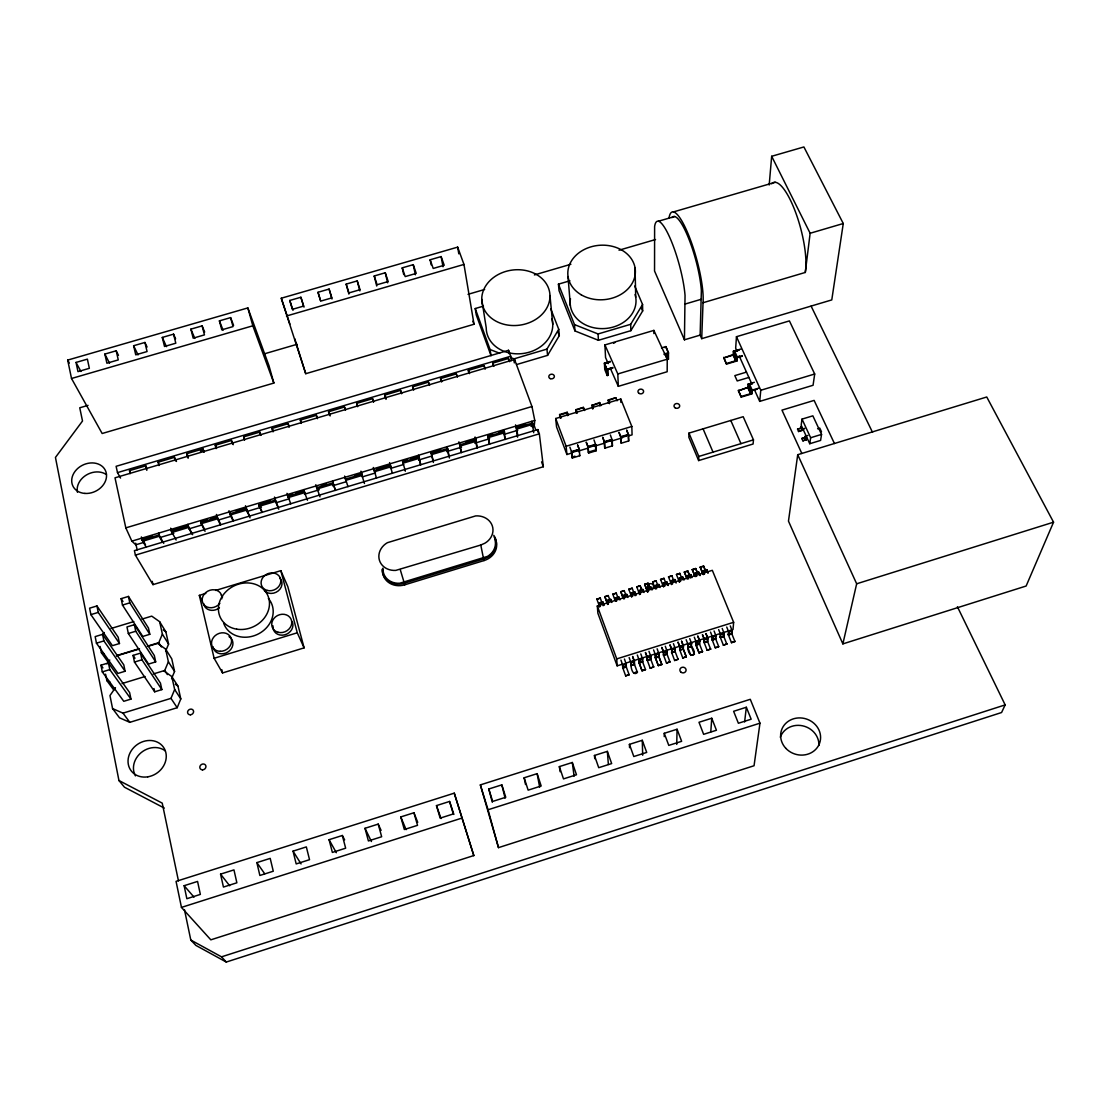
<?xml version="1.0" encoding="UTF-8"?>
<svg xmlns="http://www.w3.org/2000/svg" width="1109" height="1109" viewBox="0 0 1109 1109"><rect width="100%" height="100%" fill="white"/><g stroke="black" fill="none" stroke-linecap="round" stroke-linejoin="round"><path stroke-width="1.5" d="M661.837 664.541L658.746 656.334L655.308 657.457L658.344 665.636L661.837 664.541L658.746 656.389M663.432 586.509L663.39 583.071L666.814 582.003L668.02 585.067M663.598 586.897L663.612 583.708L666.98 582.655M663.626 652.106L663.626 655.364L667.05 654.241L667.133 651.011L663.626 652.106L661.796 647.337L663.626 652.369L667.077 651.288L663.459 651.912L663.445 655.128L666.925 654.033L666.897 650.789M663.972 578.316L660.576 579.591L663.972 578.316L665.76 583.084M667.854 351.816L665.871 346.59L661.491 347.893M664.249 736.653L664.263 733.299L677.072 729.237L681.647 741.311L668.782 745.4L664.263 733.299M608.245 363.6L605.556 357.542L604.918 344.927L653.866 330.399L667.244 359.205L667.174 371.737L618.309 386.348L610.255 368.146M665.871 346.59L668.477 352.717L668.45 359.164L667.41 359.482L667.452 353.646M668.117 585.538L666.814 582.003M666.495 663.085L669.988 661.782L666.495 663.085L663.445 654.864M668.519 576.916L671.915 575.862L668.519 576.916L671.5 584.485M671.375 580.825L674.799 579.536L676.102 583.071M671.555 584.471L671.43 580.797L674.799 579.536M674.646 660.52L678.14 659.217L674.646 660.52L671.569 652.314L673.856 651.607M675.007 651.288L675.062 648.238L671.61 649.361L671.749 652.813L675.173 651.69L675.284 648.446L671.791 649.541L669.947 644.786L671.791 649.805L675.229 648.723L673.44 643.691M675.062 651.274L671.569 652.577M676.448 574.462L679.845 573.408L676.448 574.462L679.443 582.239M684.433 339.811L685.043 295.479A46.661 9.51 74.5 0 0 669.975 237.936A46.661 9.51 74.5 0 0 654.615 226.583L654.546 271.012L684.433 339.811L700.139 335.126L701.373 290.655A46.62 9.967 74.6 0 0 688.537 238.116A46.62 9.967 74.6 0 0 672.026 217.627M679.332 581.573L679.36 578.122L682.784 577.068L683.99 580.104M679.512 582.003L679.581 578.759L682.936 577.72M676.726 744.402L677.072 729.237M679.775 646.755L679.692 650.04L683.172 648.945L683.213 645.688L679.775 646.797M678.098 642.236L679.942 646.991L679.872 650.262L683.296 649.153L683.435 645.895L681.591 641.141M682.784 577.068L679.401 578.371M686.79 578.274L684.378 572.008L687.76 570.955L690.061 576.652M688.966 433.106L688.855 437.293L698.656 460.568L753.08 444.016L753.468 439.843L743.196 416.707L688.966 433.106L698.809 456.451L698.656 460.568M686.277 656.667L682.784 657.97L686.277 656.667L683.172 648.737M687.275 579.12L687.33 575.654L690.755 574.587L691.974 577.637M689.576 575.71L687.76 570.955M690.63 578.025L690.755 574.587M694.719 575.807L692.293 569.555L695.676 568.501L697.409 572.771M769.189 184.981L771.67 156.286L803.9 146.956L843.27 223.519L831.778 299.915L701.706 338.661L703.037 302.729A51.347 10.979 74.6 0 0 688.897 235.815A51.347 10.979 74.6 0 0 669.032 217.946M688.952 646.921L691.24 646.159C699.585 656.5 688.259 659.619 687.816 647.226M694.4 654.324L691.295 646.187M699.945 575.169L698.712 572.119L695.301 573.187L695.218 576.652M697.506 573.256L695.676 568.501M700.042 575.64L698.712 572.119M695.911 644.953L696.05 641.654L699.488 640.586L699.377 643.858L695.911 644.953L699.03 652.868L702.524 651.565L699.03 652.868M702.635 573.353L700.209 567.101L703.591 566.047L705.324 570.317M699.724 640.794L699.516 644.107L696.092 645.175L696.244 641.889L699.724 640.794L697.852 636.053M703.148 574.199L703.272 570.719L706.683 569.652L707.916 572.688M705.421 570.802L703.591 566.047M703.48 571.357L703.314 574.628L700.209 567.101M708.013 573.173L706.683 569.652M704.187 639.117L704.007 642.416L706.322 641.681M705.962 633.724L707.792 638.534L704.367 639.602L702.413 634.639L704.381 639.338L704.201 642.638L707.611 641.529L707.861 638.243L705.976 633.516M734.491 350.846L737.222 356.904L736.972 360.966L726.506 364.099L723.761 357.944L733.229 354.506L735.946 360.564L736.972 360.245L735.614 357.223M707.487 641.321L707.611 638.035L704.187 639.158M707.154 650.318L710.647 649.015L707.154 650.318L704.021 642.153L706.294 641.432M726.506 364.099L723.803 357.32M712.311 636.608L715.984 635.707L712.505 636.788L712.297 640.101L715.707 638.992L715.735 635.485L712.311 636.608L712.103 639.879L715.568 638.784M740.964 349.016L733.451 351.151L733.215 355.227L735.932 361.271L736.182 357.223L737.222 356.904M715.527 638.548L712.117 639.657L715.263 647.781L718.743 646.686L715.527 638.548L715.735 635.485M754.758 390.437L759.707 401.389L813.063 385.28L814.699 374.01L789.414 320.903L736.459 336.706L735.669 348.171L737.083 351.303M715.263 647.781L718.743 646.686M736.224 358.027L733.451 351.151M710.786 731.898L711.756 718.23L698.989 722.278L703.633 734.324L716.442 730.249L711.756 718.23M514.313 362.906L514.562 359.482L115.003 477.813L125.816 527.87L131.86 541.137L135.783 544.81L144.045 542.329M738.4 390.798L749.019 386.999L738.4 390.798L741.214 397.105L751.805 393.903L752.11 389.924L749.31 383.714L748.256 384.033L747.965 388.025L750.751 394.222L751.056 390.243L752.11 389.924M741.214 397.105L738.455 390.188M723.609 636.053L723.858 632.948L720.434 634.071L720.185 637.342L723.65 636.261M723.373 645.23L726.866 643.927L723.373 645.23L720.212 637.079L723.622 636.011L726.852 644.135M728.544 631.478L728.266 634.805L731.732 633.724L731.968 630.411L728.544 631.52M731.871 633.96L732.217 630.619L728.738 631.7L728.461 635.027L731.885 633.918M731.469 642.693L734.962 641.39L731.469 642.693L728.294 634.542L730.554 633.835M622.038 664.319L617.145 665.844L597.89 613.263L597.321 605.971L712.325 570.331L733.645 622.315L733.007 629.552L715.055 635.18M514.562 359.482L531.96 406.518L534.774 420.436L534.302 425.329L531.003 426.327M759.707 401.389L760.774 390.271L736.459 336.706M744.61 721.973L746.343 707.251L733.617 711.299L738.386 723.262L751.153 719.2L746.343 707.251M703.037 302.729L805.273 272.454L810.138 233.264L771.67 156.286M797.565 429.128L801.336 428.116L802.32 430.25L798.535 431.512L797.565 429.128L801.155 428.046M798.535 431.512L802.167 430.223M759.97 723.179L754.051 765.737L498.496 847.636L480.349 784.895L750.28 699.308L759.97 723.179L488.057 809.764L498.496 847.636M801.308 426.965L802.14 430.417L802.472 429.183L800.948 427.076L801.793 430.292L802.167 429.128M802.015 419.119L801.169 425.191L809.75 443.725L820.591 440.425L821.547 434.409L812.855 415.833L802.015 419.119L810.637 437.736L809.75 443.725M797.718 454.704L788.471 521.119L842.868 643.885L1026.13 586.023L1053.55 522.187L986.747 396.994L797.718 454.704L856.661 583.791L842.868 643.885M805.591 436.239L806.423 439.691L802.819 440.786L806.603 439.524L805.439 437.306L801.807 438.596L805.605 437.376L805.411 436.419M807.851 435.477L805.231 436.336L806.077 439.566L806.59 438.388L805.439 436.211M806.243 439.635L806.59 438.388M806.603 439.524L805.772 436.308M115.475 687.649L109.971 695.551L112.577 708.582L119.522 717.814L129.822 722.333L177.19 707.708L180.795 698.933L177.967 686.138L171.812 676.573L163.744 670.793M112.577 708.582L122.988 713.142L170.98 698.351L174.654 689.493L171.812 676.573M171.562 678.653L174.557 671.458L171.77 658.885L165.601 649.056L157.617 643.4L147.747 646.408M153.25 673.981L164.742 670.46L168.388 661.754L165.601 649.056M165.601 651.177L168.582 644.107L165.837 631.77L159.641 621.692L151.739 616.133L141.966 619.099M147.372 646.187L158.753 642.707L162.385 634.154L159.641 621.692M957.414 606.762L1005.156 704.894L1001.579 712.519L226.278 962.044L195.849 945.381L190.803 940.044L184.454 909.616M516.517 364.57L547.583 355.365L546.931 349.113L558.728 329.262L550.813 308.995M547.583 355.365L559.31 335.597L558.728 329.262M569.915 280.799L558.451 284.154L559.033 290.641L574.989 330.953L598.416 340.297L630.855 330.676L642.666 310.95L642.555 304.504L634.722 286.039M630.855 330.676L630.688 324.299L642.555 304.504M107.032 663.903L109.763 660.021M102.499 635.069L104.301 632.532M383.007 569.277A16.857 14.819 -16.9 0 0 399.697 583.237L487.489 556.399A16.746 14.75 -11.6 0 0 494.766 539.21M480.779 545.018L484.883 543.216A16.995 14.902 -11.6 0 0 492.313 525.888A16.995 14.902 -11.6 0 0 475.692 515.907L387.36 542.703A17.106 14.972 -16.8 0 0 379.417 560.239A17.106 14.972 -16.8 0 0 395.774 570.4L480.779 545.018L483.427 558.187M190.803 940.044L221.523 956.845L1005.156 704.894M473.806 855.552L210.835 939.836L181.46 907.398L176.054 881.364L454.26 793.157L473.806 855.552L454.26 793.157M181.46 907.398L461.76 818.137M184.122 885.703L197.568 881.433L200.355 894.409L186.853 898.706L184.122 885.703L194.006 897.126M220.566 874.142L233.957 869.886L236.869 882.792L223.436 887.061L220.566 874.142L229.674 885.772M256.872 862.608L270.208 858.38L273.271 871.217L259.866 875.472L256.872 862.608L264.718 873.781M293.039 851.13L306.334 846.916L309.536 859.683L296.186 863.925L293.039 851.13L301.066 863.925M342.334 835.493L345.661 848.191L332.367 852.419L329.082 839.693L342.334 835.493L344.649 839.86M378.197 824.098L381.662 836.74L368.41 840.955L365 828.298L378.197 824.098L381.094 830.391M413.934 812.758L417.538 825.332L404.328 829.518L400.779 816.931L413.934 812.758L417.733 822.351M449.575 801.447L453.304 813.951L440.148 818.137L436.475 805.605L449.575 801.447L453.9 814.45M488.792 788.998L501.822 784.867L505.759 797.26L492.673 801.433L488.792 788.998L492.299 802.237M524.141 777.783L537.13 773.652L541.178 785.99L528.147 790.149L524.141 777.783L525.527 784.507M559.352 766.61L572.299 762.493L576.486 774.761L563.497 778.892L559.352 766.61L560.128 771.725M594.452 755.465L607.344 751.375L611.669 763.574L598.721 767.691L594.452 755.465L594.771 758.722M629.427 744.361L642.277 740.285L646.713 752.429L633.807 756.532L629.427 744.361L629.565 747.674M617.145 665.844L616.743 658.898L733.645 622.315M856.661 583.791L1053.55 522.187M625.296 663.293L711.784 636.206M625.046 667.161L622.717 667.895L622.551 664.679L626.017 663.598L626.211 666.8M647.115 657.027L650.733 656.403L647.282 657.485L645.41 652.48L647.282 657.221L647.337 660.465L650.775 659.342L650.789 656.126L647.282 657.221M691.351 643.137L687.913 644.246L687.982 647.725L691.406 646.602L691.586 643.345L688.093 644.44M630.91 662.35L634.417 661.255L632.629 656.459M679.942 646.991L683.435 645.895M704.381 639.338L707.861 638.243M624.45 659.023L626.183 664.097L622.717 665.123L620.943 660.118M629.136 657.568L630.924 662.614L634.376 661.491M637.315 655.003L639.103 660.049L642.555 658.926L640.808 653.908M647.282 657.429L650.733 656.362M655.461 654.878L658.912 653.797L657.138 648.793M663.626 652.314L667.077 651.246L665.289 646.242M671.791 649.763L675.229 648.682M678.029 642.277L679.942 647.254L683.38 646.131L681.578 641.362M688.093 644.648L691.531 643.58L689.715 638.59M694.289 637.176L696.23 642.153L699.668 641.03M704.367 639.546L707.792 638.479M720.614 634.459L724.038 633.391L723.789 636.497L720.379 637.564L720.628 634.251L724.094 633.378L722.195 628.429M726.728 627.029L728.724 631.978L732.148 630.855L730.29 625.892M626.183 664.097L622.565 664.721M630.924 662.614L634.376 661.532L632.643 656.68M639.103 660.049L642.555 658.968L642.624 661.934L639.186 663.016L639.103 659.786L642.61 658.898M658.912 653.839L655.461 654.92L653.575 649.929M679.942 647.254L683.38 646.173M691.531 643.622L688.093 644.703L686.152 639.727M696.23 642.153L699.668 641.071L697.838 636.275M728.724 631.978L732.148 630.896M625.005 666.911L622.703 667.673L625.67 675.894L629.163 674.591L625.67 675.894M639.02 662.558L642.458 661.449L645.521 669.67L642.014 670.765L639.034 662.78L638.936 659.55L642.388 658.469L642.527 661.685L639.034 662.78M649.458 659.245L647.171 660.007L650.179 668.2L653.672 666.897L650.179 668.2M664.596 654.546L666.883 653.797L669.988 661.99M695.925 644.731L699.335 643.622L702.524 651.773M630.882 665.331L634.376 664.236L634.209 661.033L630.758 662.156L631.035 665.566L634.473 664.443L634.417 661.255M655.322 657.679L658.801 656.583L658.732 653.353L655.294 654.476L655.322 657.679L658.344 665.636M691.281 646.408L687.802 647.49L690.907 655.419M626.322 667.008L622.87 668.131L622.717 664.915L626.225 663.82L626.322 667.05M658.912 656.791L655.488 657.914L655.461 654.657L658.954 653.561L658.912 656.833M642.014 670.765L645.521 669.67M658.344 665.428L661.837 664.333M690.921 655.211L694.4 654.116M633.849 673.329C642.707 667.008 632.795 682.09 630.869 665.081L634.306 664L637.342 672.234M600.26 598.042L596.85 599.317L600.26 598.042L601.979 602.852M607.677 604.488L604.835 596.628L608.245 595.561L609.964 600.371M616.23 593.093L612.82 594.369L616.23 593.093L618.392 598.86M623.092 598.001L620.79 591.679L624.201 590.626L626.377 596.379M632.172 588.158L628.761 589.433L632.172 588.158L633.918 592.955M640.129 585.691L636.732 586.98L640.129 585.691L641.792 590.002M647.614 592.109L644.676 584.291L648.086 583.237L650.304 588.962M656.043 580.769L652.633 582.045L656.043 580.769L658.275 586.495M604.849 596.85L608.245 595.561M620.804 591.901L624.201 590.626M644.689 584.512L648.086 583.237M684.364 572.23L687.76 571.177M692.279 569.776L695.676 568.723M700.195 567.337L703.577 566.283M599.553 606.304L599.248 602.936L602.7 601.868L603.837 604.959M607.552 603.823L607.288 600.44L610.726 599.373L611.877 602.464M615.55 601.3L615.329 597.959L618.767 596.892L619.917 599.969M623.549 598.86L623.355 595.464L626.793 594.41L627.944 597.474M631.7 596.822L631.368 592.982L634.805 591.915L636.081 595.464M639.519 593.911L639.38 590.501L642.818 589.433L643.996 592.511M647.504 591.444L647.393 588.02L650.817 586.966L652.009 590.016M655.461 588.976L655.391 585.538L658.815 584.485L660.021 587.534M599.317 603.185L602.714 602.09L603.948 605.431M607.358 600.69L610.726 599.373M618.767 596.892L615.384 598.208L616.479 601.258M623.41 595.713L626.793 594.41M631.437 593.232L634.805 591.915M639.449 590.75L642.818 589.433M647.448 588.269L650.817 586.966M655.447 585.788L658.815 584.485M663.445 583.32L666.814 582.239M687.372 575.904L690.741 574.822L687.552 576.333M698.712 572.355L695.343 573.436L696.521 576.444M703.3 570.969L706.669 569.887M602.866 602.52L599.484 603.615L599.706 606.734M610.907 600.024L607.524 601.12L607.718 604.253L604.835 596.628M615.55 598.638L618.933 597.543M623.577 596.157L626.959 595.062M631.589 593.662L634.972 592.566L635.069 595.727M639.602 591.18L642.984 590.085M650.997 587.618L647.614 588.699L647.67 591.873M655.613 586.231L658.982 585.136M671.597 581.268L674.965 580.187M695.523 573.866L698.878 572.771M703.48 571.398L706.835 570.317M130.973 699.1L123.778 701.304L102.305 671.888L100.974 665.192L108.446 662.905L129.642 692.598L130.973 699.1L109.791 669.6L108.446 662.905M154.678 691.808L161.845 689.604L160.458 683.13L140.524 653.118L133.08 655.391L134.466 662.059L154.678 691.808L153.985 688.564M205.844 593.398L199.329 595.367L214.134 658.275L222.549 672.941L304.102 647.864L287.813 586.592L280.827 570.664L215.617 590.432M102.305 671.888L109.791 669.6M134.466 662.059L141.938 659.786L161.845 689.604M382.092 569.347A17.786 15.637 -16.9 0 0 404.286 583.237L483.746 558.936A17.675 15.554 -11.6 0 0 493.768 535.3M382.882 568.182A17.758 15.623 -16.9 0 0 404.757 584.817L484.078 560.558A17.633 15.54 -11.6 0 0 494.087 536.95M125.095 671.236L117.97 673.426L96.455 643.178L95.166 636.608L102.569 634.348L123.792 664.859L125.095 671.236L103.886 640.919L102.569 634.348M155.704 661.879L148.592 664.055L128.339 633.489L126.967 626.945L134.355 624.7L154.331 655.53L155.704 661.879L135.742 631.243L134.355 624.7M122.087 683.532L145.057 676.504M214.134 658.275L297.267 632.782L304.102 647.864M110.997 628.498L133.815 621.567M698.809 456.451L753.468 439.843M96.455 643.178L103.886 640.919M128.339 633.489L135.742 631.243M801.946 429.211L804.566 428.393M802.14 429.322L804.538 428.587M817.61 428.781L819.773 428.116L821.506 431.817M119.481 643.525L112.411 645.674L90.883 614.636L89.607 608.176L96.954 605.958L118.192 637.259L119.481 643.525L98.244 612.404L96.954 605.958M149.826 634.293L142.77 636.441L122.475 605.07L121.131 598.652L128.45 596.434L148.467 628.054L149.826 634.293L129.808 602.852L128.45 596.434M806.77 438.457L805.231 436.336M810.637 437.736L821.547 434.409M116.473 655.613L139.235 648.668M116.514 655.932L139.526 648.917M760.774 390.271L814.699 374.01M751.805 393.21L750.765 393.515L747.979 387.318M741.269 396.495L751.86 393.307M577.47 449.797L571.426 451.626L572.272 458.003L579.785 455.73L579.328 450.268L571.773 452.527L569.887 447.135M586.273 442.533L588.2 447.579L595.755 445.305L595.394 444.39L587.853 446.664L588.616 453.068L596.115 450.795L595.824 444.681L588.158 446.982L588.616 453.068M610.283 439.899L604.266 441.715L604.571 447.218L604.932 448.133L612.418 445.873L612.237 439.732L604.585 442.034L604.932 448.133M628.151 434.506L620.638 436.78L621.22 443.212L628.692 440.952L628.609 434.783L626.696 430.001M577.553 444.82L579.397 449.63L571.717 451.945L572.272 458.003M621.22 443.212L620.971 437.085L628.609 434.783M610.352 434.936L612.265 440.315L604.613 442.616L602.658 437.598M628.526 435.421L620.998 437.681L619.002 432.662M628.817 435.837L632.075 434.853L631.825 426.466L620.777 399.004L555.692 418.509L556.552 426.923L566.921 454.51L571.814 453.04M578.33 451.072L588.103 448.119M594.618 446.151L604.377 443.212M610.893 441.243L622.301 437.805M571.925 457.088L574.919 456.173M588.255 452.153L595.755 449.88L595.394 444.39M152.973 584.637L543.341 466.737L539.348 433.813L537.796 429.585L134.411 550.632L135.395 555.124L152.973 584.637L152.252 581.352M90.883 614.636L98.244 612.404M122.475 605.07L129.808 602.852M726.547 363.489L737.014 360.342M143.948 538.697L152.141 536.243M173.198 529.936L186.27 526.013M202.351 521.188L207.244 519.733M210.502 518.749L215.396 517.293M236.314 511.027L244.437 508.587M260.435 503.791L270.152 500.88M288.271 497.567L287.73 495.612L292.582 494.157M295.812 493.2L303.894 490.774L307.456 500.228M321.402 485.534L326.24 484.078M354.963 475.47L359.773 474.028M377.199 468.816L388.413 465.447M405.326 471.214L402.581 461.205L407.377 459.764M410.566 458.807L418.55 456.423L420.782 464.837M433.369 462.439L431.082 452.666L440.647 449.797M465.863 442.241L473.806 439.871M489.277 443.919L487.849 435.657L492.604 434.229M498.939 432.33L503.694 430.916L505.399 439.441M517.695 426.715L525.597 424.345M560.059 417.871L559.601 414.53L567.184 412.257L568.39 415.404M576.236 413.019L575.848 409.665L583.417 407.391L584.637 410.524M592.109 405.409L599.622 402.539L600.856 405.658M609.52 403.676L608.259 399.947L615.8 397.687L617.048 400.806M141.398 536.922L142.091 540.055L158.767 535.051L159.405 536.188L158.698 533.069M170.689 528.161L171.396 531.266L188.031 526.29L191.538 533.623M217.212 517.543L200.632 522.505L205.054 531.322M228.995 510.694L229.771 513.786L246.309 508.823M275.323 500.131L258.827 505.066L262.015 512.469M333.088 482.817L316.689 487.738L315.829 484.688M345.495 479.102L361.853 474.208L362.213 475.401L360.938 471.186M374.218 470.493L390.52 465.614L390.867 466.806L389.578 462.605M402.872 461.912L419.119 457.047L419.424 458.253L418.453 455.258M461.496 452.624L459.902 444.82L476.066 439.982L475.04 437.001M517.751 435.74L516.628 427.824L532.694 423.014L532.847 424.262L531.765 421.309M559.782 415.071L567.24 412.853L567.586 413.74M576.015 410.219L583.417 407.391M598.167 403.579L592.22 405.353L592.4 408.167M162.524 542.329L159.155 536.285L142.742 541.206L142.299 539.182L145.487 544.713M172.02 532.431L188.378 527.496L187.906 525.527L192.647 534.677M220.483 524.931L217.516 518.79L201.214 523.684L200.729 521.687L204.569 529.34M250.038 517.82L246.572 510.085L230.312 514.964L229.813 512.968M259.34 506.258L275.545 501.379L274.491 497.068M288.271 497.581L304.434 492.715L303.894 490.774M335.431 490.441L333.255 484.106L317.132 488.944L316.564 486.976L319.988 496.832M419.174 458.322L403.191 463.146L402.581 461.205M476.925 447.62L475.401 439.386L476.052 441.285L460.152 446.04L459.514 444.154L461.178 452.347M504.373 432.815L488.514 437.542L487.849 435.657M532.556 427.464L531.918 422.46L532.597 424.331L516.794 429.072L516.115 427.187L517.556 437.168M160.583 537.366L173.808 533.401M188.696 528.938L201.921 524.973M218.459 520.024L231.684 516.059M246.572 511.596L261.461 507.132M276.335 502.668L289.574 498.703M304.448 494.24L319.337 489.776M332.561 485.811L345.786 481.847M362.324 476.884L375.563 472.919M390.437 468.455L403.662 464.491M418.55 460.041L431.775 456.062M446.664 451.613L461.552 447.149M474.777 443.184L489.665 438.72M504.54 434.257L517.764 430.292M135.395 555.124L539.348 433.813M746.482 372.111L734.823 375.618L737.208 380.955L748.894 377.434M748.298 384.13L754.356 382.314M752.47 383.464L748.242 384.74L751.043 390.95L757.142 389.217M747.965 388.025L749.005 387.706M566.921 454.51L566.131 446.262L631.825 426.466M758.722 388.15L751.14 390.437L748.256 384.033M664.873 347.616L665.899 347.297M607.954 369.477L608.245 375.244L607.205 375.549L606.928 369.269L612.82 367.509M612.847 368.133L606.928 369.782L604.46 363.71M664.097 354.021L668.477 352.717M664.305 354.575L668.477 353.327M618.309 386.348L617.81 373.955L667.244 359.205M125.816 527.87L531.96 406.518M734.477 351.567L733.451 351.872L736.182 357.944L742.212 356.239M736.043 351.096L739.19 350.153M723.761 357.944L734.213 354.811L736.972 360.966M736.265 357.417L742.268 355.615M131.86 541.137L534.774 420.436M117.485 472.614L510.736 356.239L508.546 350.305L116.112 466.307L117.485 472.614L120.562 478.076M130.141 473.682L129.476 470.66L145.792 465.835L146.859 468.927M158.934 465.544L158.143 462.176L174.418 457.352L176.47 461.469M187.56 457.074L186.742 453.706L202.975 448.909L204.001 452.001M216.103 448.618L215.257 445.263L231.434 440.481L233.237 444.654M244.576 440.176L243.689 436.849L259.825 432.08L260.823 435.158M272.953 431.775L272.052 428.462L288.132 423.693L289.116 426.785M301.26 423.388L300.317 420.089L316.37 415.334L317.326 418.426M329.484 415.029L328.514 411.744L344.511 407.003L344.899 408.251M357.001 404.674L356.627 403.413L372.582 398.699L373.608 401.957M385.003 396.384L384.671 395.123L400.571 390.41L401.638 393.653M412.922 388.108L412.617 386.847L428.49 382.148L429.571 385.377M440.772 379.874L440.509 378.585L456.326 373.899L457.449 377.129M468.539 371.64L468.303 370.364L484.078 365.693L485.229 368.895M492.909 364.431L492.701 363.142L508.449 358.47L509.627 361.673M200.341 451.03L203.529 450.088M510.847 357.611L514.035 358.845L546.931 349.113M558.451 284.154L574.49 324.604L598.07 333.961L630.688 324.299M607.205 375.549L604.765 369.491L604.447 363.087L610.324 361.34M605.514 363.392L610.241 361.991M810.138 233.264L843.27 223.519M685.21 304.018L701.429 299.222M475.234 308.538L490.081 349.543L491.051 355.767L476.274 314.914L475.234 308.538L483.482 306.126M273.854 383.062L102.153 433.508L71.517 378.488L67.691 360.092L247.848 307.914L269.002 365.734L273.854 383.062L252.824 325.796L247.848 307.914M305.724 373.705L474.014 324.258L463.964 264.427L457.67 247.127L281.27 298.224L305.724 373.705L294.744 338.675M71.517 378.488L252.824 325.796M286.455 316.01L463.964 264.427M673.399 211.93L775.26 182.278M658.372 221.245L674.535 216.532M88.041 405.367L79.751 407.779L82.51 421.004L55.45 457.435L118.94 780.514L124.485 787.224L164.312 808.073M263.928 353.965L297.115 344.275M468.026 294.329L484.619 289.477M534.386 274.935L570.899 264.261M619.016 250.204L655.516 239.544M76.022 362.435L87.389 359.136L89.358 368.313L77.963 371.612L76.022 362.435L80.943 371.487M116.195 350.791L118.261 359.912L106.894 363.211L104.856 354.076L116.195 350.791L118.483 355.351M144.919 342.459L147.067 351.553L135.742 354.838L133.621 345.731L144.919 342.459L147.081 347.048M173.559 334.156L175.804 343.208L164.506 346.479L162.288 337.427L173.559 334.156L175.596 338.772M202.115 325.88L204.458 334.876L193.188 338.162L190.887 329.137L202.115 325.88L204.68 332.076M230.603 317.618L233.029 326.587L221.786 329.844L219.402 320.861L230.603 317.618L233.597 325.408M300.899 297.24L303.547 306.112L292.388 309.342L289.768 300.456L300.899 297.24L304.018 307.124M318.006 292.277L329.096 289.061L331.841 297.891L320.709 301.121L318.006 292.277L320.487 300.553M346.16 284.112L357.223 280.91L360.051 289.699L348.961 292.915L346.16 284.112L348.891 294.093M374.232 275.975L385.267 272.772L388.192 281.534L377.115 284.736L374.232 275.975L376.713 286.011M402.234 267.851L413.241 264.663L416.235 273.382L405.201 276.585L402.234 267.851L403.718 274.588M430.153 259.769L441.119 256.581L444.21 265.259L433.217 268.447L430.153 259.769L431.151 264.843M490.081 349.543L499.66 353.258M100.129 646.45L101.39 652.73L104.301 653.977M105.577 674.189L106.852 680.593L109.791 681.855M118.94 780.514L162.233 803.124L178.452 880.879M163.231 629.926L165.837 631.77M175.305 684.239L177.967 686.138M221.523 956.845L226.278 962.044M122.988 713.142L129.822 722.333M106.852 680.593L113.811 690.089M100.974 665.192L102.929 667.881M101.39 652.73L108.349 662.489M133.08 655.391L135.007 658.247M170.98 698.351L177.19 707.708M174.654 689.493L180.795 698.933M164.742 670.46L167.404 674.591M121.131 598.652L122.974 601.522M168.388 661.754L174.557 671.458M158.753 642.707L161.429 646.949M162.385 634.154L168.582 644.107M142.091 540.055L145.931 546.723M329.082 839.693L336.318 852.71M163.744 543.355L158.698 534.275L159.142 536.257M67.691 360.092L69.354 363.1M129.476 470.66L130.127 471.852M199.329 595.367L201.644 599.609M171.396 531.266L176.123 540.014M158.143 462.176L158.767 463.368M104.856 354.076L109.528 363.184M811.123 306.153L872.52 432.316M365 828.298L371.432 841.537M186.742 453.706L188.142 458.267M217.031 516.794L220.733 524.488M133.621 345.731L138.043 354.894M834.439 443.517L814.117 400.404L781.97 410.136L801.835 453.484M229.771 513.786L233.195 521.119M230.533 514.507L233.417 520.689M801.155 426.951L802.306 429.114M800.948 427.076L802.112 429.294M801.835 438.402L802.819 440.786M162.288 337.427L166.475 346.646M739.204 355.989L751.93 384.171M749.684 389.19L751.805 393.903M215.257 445.263L215.798 446.483M246.059 508.102L249.525 515.851M604.918 344.927L617.81 373.955M700.139 335.126L701.706 338.661M730.789 420.463L740.964 443.642M262.168 512.053L258.813 504.276L259.326 506.231M703.078 428.85L713.032 452.139M667.174 356.155L668.45 359.164M664.859 353.466L667.41 359.482M641.362 307.886L642.666 310.95M190.887 329.137L194.824 338.411M400.779 816.931L406.116 829.657M243.689 436.849L244.202 438.069M275.018 499.424L278.234 507.243M275.545 501.407L278.761 509.197M731.69 633.475L734.948 641.598M703.272 570.719L704.506 573.755M703.258 570.941L704.492 573.977M723.858 632.989L720.614 634.514L718.632 629.565M695.301 573.187L696.535 576.223M692.293 569.555L694.719 575.585M714.085 630.966L715.97 635.914L712.491 637.01L710.522 632.102M604.447 363.087L606.928 369.269M605.819 369.186L608.245 375.244M687.33 575.654L688.55 578.926M684.378 572.008L686.79 578.039M626.724 430.597L628.637 435.38M628.692 440.952L628.248 437.279M707.445 641.085L710.633 649.236M679.845 573.408L681.647 578.163M679.36 578.122L680.566 581.393M608.259 399.947L609.493 403.08M619.072 432.302L620.971 437.085M287.73 495.612L290.752 503.846M671.915 575.862L673.704 580.617M671.375 580.589L672.581 583.875M695.925 644.689L699.044 652.66M599.664 403.135L600.011 404.023M219.402 320.861L223.089 330.205M612.14 440.342L611.794 439.441L612.418 445.873M663.39 583.071L664.582 586.12M663.39 583.292L664.582 586.342M660.576 579.369L662.946 585.649M592.067 404.799L593.287 407.932M602.7 437.237L604.585 442.034M683.116 648.696L686.263 656.875M558.09 332.492L559.31 335.597M655.391 585.538L656.583 588.824M679.872 650.221L682.784 657.97M652.633 581.823L654.989 588.117M583.459 407.987L583.805 408.874M593.967 439.871L595.866 445.263M675.007 651.246L678.126 659.425M648.086 583.459L649.86 588.02M595.755 449.88L596.115 450.795M647.393 588.02L648.571 591.083M644.676 584.291L647.614 591.887M575.848 409.665L577.11 413.394M586.314 442.172L588.158 446.982M272.052 428.462L272.523 429.682M640.143 585.912L641.889 590.487M639.38 590.501L640.558 593.8M636.718 586.744L639.643 594.576M577.609 445.402L579.397 449.63M579.425 454.815L579.785 455.73M631.368 592.982L632.532 596.06M631.381 593.204L632.546 596.282M628.761 589.212L631.645 596.836M559.601 414.53L560.794 417.677M559.671 415.126L560.849 418.273M648.973 651.343L650.789 656.334M650.609 658.885L653.686 667.105M623.355 595.464L624.519 598.763M555.692 418.509L566.131 446.262M620.79 591.679L623.092 597.779M615.329 597.959L616.479 601.036M639.02 662.517L642.014 670.557M612.806 594.147L615.107 600.482M607.288 600.44L608.439 603.753M626.141 666.551L629.163 674.799M534.067 425.232L535.855 430.098M599.248 602.936L600.399 606.249M596.836 599.096L599.65 606.748M597.321 605.971L616.743 658.898M541.566 461.871L543.341 466.737M515.56 424.872L516.628 427.824M492.701 363.142L493.865 366.344M472.905 321.208L474.014 324.258M484.938 368.784L484.078 365.693M503.555 429.765L504.609 432.718L504.415 431.484L488.307 436.308L489.665 444.168M300.317 420.089L300.761 421.323M436.475 805.605L441.063 818.539M468.774 371.57L469.412 373.373M468.303 370.364L469.44 373.581M475.276 438.235L476.302 441.202L476.066 439.982M335.403 490.081L332.686 482.152L333.241 484.078M441.008 379.791L441.632 381.607M440.509 378.585L441.604 381.815M458.89 441.839L459.902 444.82M446.899 446.733L447.897 449.713M281.27 298.224L289.893 324.105M412.617 386.847L413.685 390.091M431.082 452.666L431.706 454.565L447.662 449.81L447.01 447.897L448.785 456.062M345.315 478.367L347.99 486.671M289.768 300.456L292.998 310.326M401.486 393.501L400.571 390.41M330.149 415.944L329.151 412.895L329.706 414.752M328.514 411.744L328.916 412.992M385.821 398.131L385.239 396.315L386.057 399.379M384.671 395.123L385.696 398.381M373.511 401.791L372.582 398.699M480.349 784.895L488.057 809.764M364.459 483.482L361.382 473.543L361.964 475.47L345.897 480.322L344.608 476.066M356.627 403.413L357.639 406.698M373.303 467.471L374.579 471.685L390.604 466.889L390.008 464.976L392.406 473.349M344.511 407.003L345.509 410.288M400.238 569.582L404.106 582.433M404.286 583.237L404.757 584.817M373.996 469.772L376.492 478.131M316.37 415.334L317.326 418.634M332.617 480.973L333.49 484.009M329.096 289.061L331.979 299.014M288.132 423.693L289.061 427.007M303.838 489.596L304.684 492.646L304.24 491.467L287.799 496.388L286.968 493.339M272.772 429.613L273.285 431.47M259.825 432.08L260.726 435.393M274.977 498.232L275.794 501.296M280.827 570.664L297.267 632.782M357.223 280.91L359.857 290.905M231.961 441.701L232.446 443.572M231.434 440.481L232.308 443.822M246.032 506.91L246.822 509.988M245.519 505.746L246.572 510.057M216.047 446.4L216.532 448.286M202.975 448.909L203.806 452.264M418.55 456.423L420.561 464.532M217.004 515.602L217.766 518.693M216.449 514.451L217.516 518.762M501.822 784.867L505.08 798.175M187.573 454.842L188.031 456.728M175.014 458.558L175.472 460.443M174.418 457.352L175.222 460.72M385.267 272.772L387.651 282.837M187.892 524.321L188.627 527.427M221.758 669.586L222.549 672.941M433.231 461.094L431.429 453.359L447.634 448.493L449.422 457.975M171.562 530.421L172.02 532.403M145.792 465.835L146.818 470.341M428.49 382.148L428.767 383.423M135.7 543.188L137.169 549.925M140.524 653.118L141.938 659.786M413.241 264.663L415.376 274.782M483.746 558.936L484.078 560.558M456.326 373.899L456.575 375.189M476.052 441.299L477.272 447.884M441.119 256.581L443.018 266.756M537.13 773.652L539.653 787.168M457.67 247.127L458.807 253.836M481.722 299.18L486.227 327.82A33.367 27.378 -7.5 0 0 523.379 353.452A33.367 27.378 -7.5 0 0 551.88 318.685M503.957 432.565L504.983 439.206M508.449 358.47L508.629 359.773M508.546 350.305L509.017 353.605M510.736 356.239L511.36 360.73M514.035 358.845L514.465 361.95M572.299 762.493L574.102 776.217M532.611 424.359L533.665 432.69M537.796 429.585L538.142 432.455M549.967 295.548A34.227 27.808 -7.5 0 1 499.397 322.788A34.227 27.808 -7.5 0 1 498.177 274.561A34.227 27.808 -7.5 0 1 549.967 295.548L552.767 324.341M567.184 412.257L567.489 415.639M578.981 449.339L579.203 452.084M568.03 276.571L570.359 305.682M574.49 324.604L574.989 330.953M607.344 751.375L608.37 764.475M602.7 601.868L603.088 605.694M592.566 406.254L592.747 409.069M599.622 402.539L599.817 405.949M598.07 333.961L598.416 340.297M608.536 403.343L608.397 400.515L615.8 397.687M620.777 399.004L620.915 402.415M642.277 740.285L642.679 755.243M639.602 591.139L639.685 594.355M635.069 267.893L635.72 297.24M647.115 656.985L647.171 660.229L650.664 659.134L650.567 655.904M653.866 330.399L653.88 333.587M635.069 294.509A32.979 26.879 -4.1 0 1 604.724 328.541A32.979 26.879 -4.1 0 1 570.47 298.668M268.364 598.458A25.923 22.43 -25.9 0 1 259.09 633.558A25.923 22.43 -25.9 0 1 223.644 623.119M292.111 621.511A10.203 8.927 -25 0 1 284.403 634.903A10.203 8.927 -25 0 1 273.036 625.878M279.884 578.26A10.05 8.678 -23.7 0 1 278.262 590.889A10.05 8.678 -23.7 0 1 264.413 590.737M229.036 636.635A10.3 8.927 -28.1 0 1 227.927 651.995A10.3 8.927 -28.1 0 1 213.025 646.824M219.43 607.801A10.133 8.678 -26.6 0 1 209.629 610.033A10.133 8.678 -26.6 0 1 203.654 603.573M221.287 595.076A10.133 8.678 -26.6 0 1 222.562 596.947M219.873 603.324A10.175 8.706 -26.5 0 1 203.682 604.474A10.175 8.706 -26.5 0 1 209.92 590.251A10.175 8.706 -26.5 0 1 221.842 598.818M771.698 183.761A51.083 14.057 75 0 1 795.222 211.306A51.083 14.057 75 0 1 805.273 272.454M780.306 737.249A19.934 18.285 18 0 1 802.597 725.813A19.934 18.285 18 0 1 818.913 745.47M135.437 775.884A19.796 17.203 -36.3 0 1 141.051 752.706A19.796 17.203 -36.3 0 1 165.283 750.876M77.464 492.285A17.855 14.472 -25.9 0 1 86.252 475.082A17.855 14.472 -25.9 0 1 106.422 474.597M648.599 588.352A3.008 2.689 0.3 0 1 648.876 584.083A3.008 2.689 0.3 0 1 653.409 585.441A3.008 2.689 0.3 0 1 650.775 589.004M613.651 343.333A2.772 2.287 -3.4 0 1 614.843 342.653M581.199 294.786A33.825 27.281 -4.2 0 0 635.124 275.032A33.825 27.281 -4.2 0 0 588.463 247.667A33.825 27.281 -4.2 0 0 581.199 294.786M236.702 629.163A26.172 22.582 -25.7 0 0 268.78 598.208A26.172 22.582 -25.7 0 0 226.375 591.263A26.172 22.582 -25.7 0 0 236.702 629.163M267.297 590.445A10.092 8.706 -23.7 0 0 280.716 579.591A10.092 8.706 -23.7 0 0 264.815 575.46A10.092 8.706 -23.7 0 0 267.297 590.445M278.082 632.282A10.231 8.941 -24.9 0 0 291.653 621.137A10.231 8.941 -24.9 0 0 275.503 616.867A10.231 8.941 -24.9 0 0 278.082 632.282M220.234 651.316A10.328 8.941 -28.1 0 0 230.824 637.509A10.328 8.941 -28.1 0 0 213.58 637.328A10.328 8.941 -28.1 0 0 220.234 651.316M202.517 769.854A3.202 2.814 -35.3 0 0 205.706 765.432A3.202 2.814 -35.3 0 0 200.424 765.432A3.202 2.814 -35.3 0 0 202.517 769.854M190.401 714.792A3.133 2.731 -32.5 0 0 193.285 710.37A3.133 2.731 -32.5 0 0 188.059 710.689A3.133 2.731 -32.5 0 0 190.401 714.792M680.981 672.193A3.105 2.842 4.8 0 0 686.041 670.598A3.105 2.842 4.8 0 0 681.938 667.355A3.105 2.842 4.8 0 0 680.981 672.193M675.215 407.876A2.842 2.398 -0.3 0 0 679.692 406.13A2.842 2.398 -0.3 0 0 675.658 403.745A2.842 2.398 -0.3 0 0 675.215 407.876M638.936 393.307A2.814 2.37 -2.1 0 0 643.553 391.921A2.814 2.37 -2.1 0 0 639.865 389.259A2.814 2.37 -2.1 0 0 638.936 393.307M550.3 378.64A2.786 2.329 -6.3 0 0 554.361 376.325A2.786 2.329 -6.3 0 0 550.092 374.606A2.786 2.329 -6.3 0 0 550.3 378.64M785.907 748.409A20.142 18.451 17.6 0 0 819.69 742.933A20.142 18.451 17.6 0 0 796.193 718.175A20.142 18.451 17.6 0 0 785.907 748.409M147.802 776.827A20.004 17.342 -36.1 0 0 163.37 747.078A20.004 17.342 -36.1 0 0 130.266 752.443A20.004 17.342 -36.1 0 0 147.802 776.827M84.908 493.422A18.021 14.556 -25.8 0 0 105.868 471.602A18.021 14.556 -25.8 0 0 76.59 469.551A18.021 14.556 -25.8 0 0 84.908 493.422"/></g></svg>
